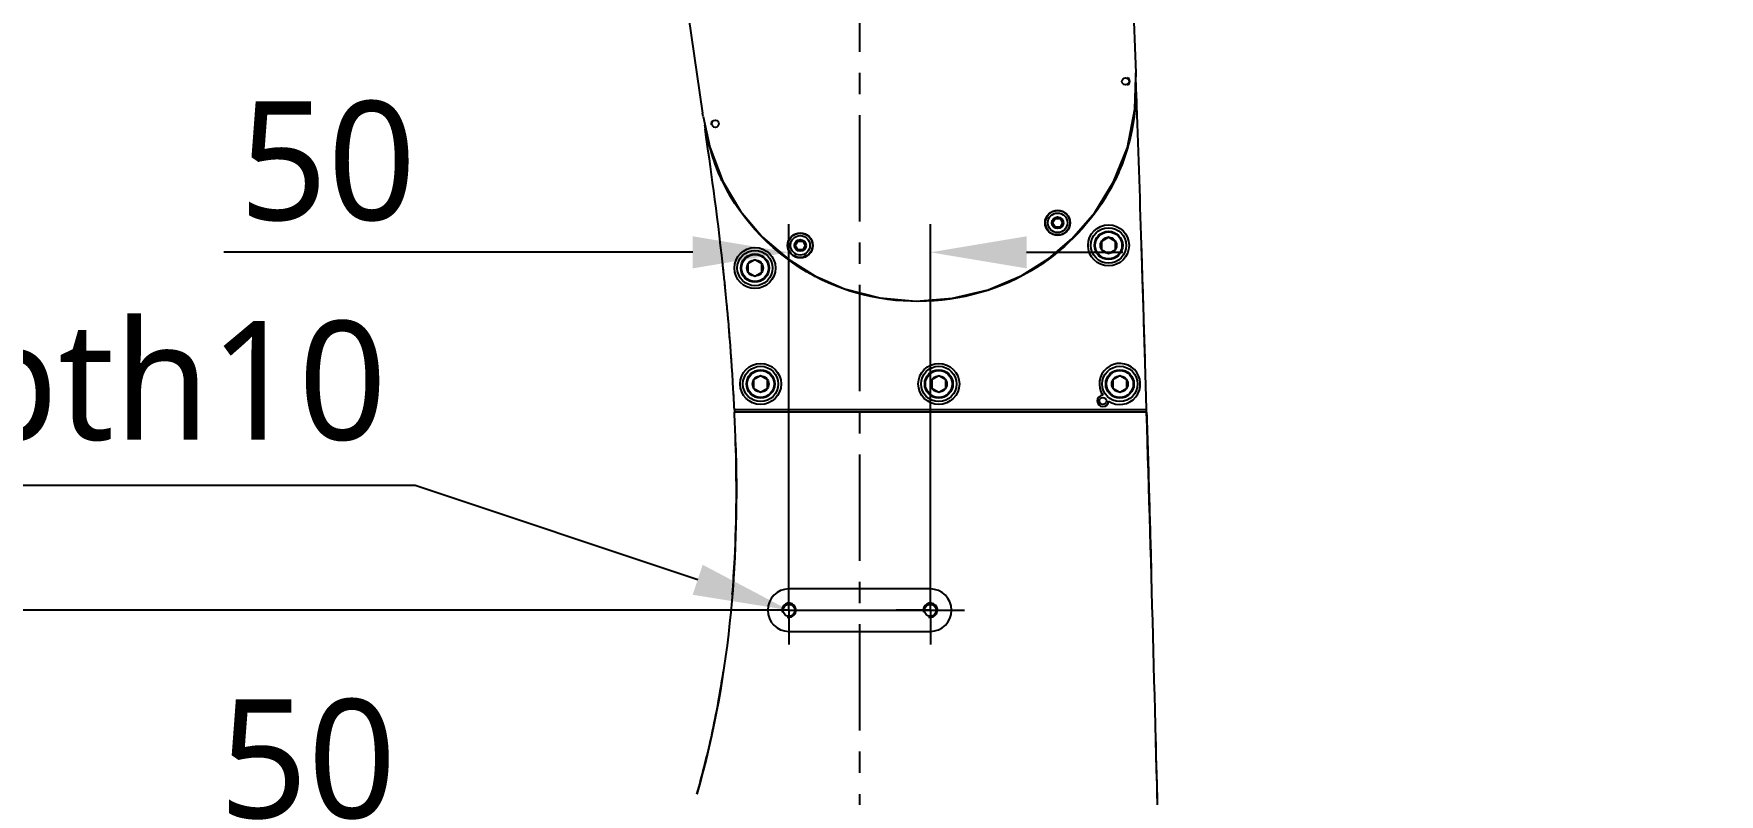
# Model space of a CAD drawing. Header units: millimetres. Extents: x 5828 to 6704, y 123 to 421.
# Drawn here: x 6420.59 to 6450.39, y 252.96 to 266.41 of the extents above; entities that cross this region are included whole.
import ezdxf
from ezdxf import colors
from ezdxf.entities.mleader import LeaderData, LeaderLine
from ezdxf.math import Vec2, Vec3

# ---------------------------------------------------------------- set-up
doc = ezdxf.new("R2010")
doc.units = ezdxf.units.MM
doc.linetypes.add('BANKLINE1', pattern=[5.5, 4, -1.5])
doc.linetypes.add('CENTER', pattern=[0.6, 0.375, -0.075, 0.075, -0.075])
for name, color, linetype in [('00_COMPONENTS', 7, 'BANKLINE1'), ('DIM', 7, 'Continuous'), ('中心线', 7, 'Continuous'), ('外形图', 7, 'Continuous')]:
    doc.layers.add(name, color=color, linetype=linetype)
doc.styles.add('微软雅黑', font='msyh.ttc', dxfattribs={"height": 2.1})
doc.dimstyles.new('尺寸标注_1_20比例', dxfattribs={"dimtxt": 2.1, "dimasz": 1.7, "dimexe": 0.5, "dimexo": 0.4, "dimgap": 0.5, "dimtad": 1, "dimdec": 1, "dimlfac": 20, "dimdsep": 46, "dimtxsty": '微软雅黑', "dimcen": 0.09, "dimadec": 0, "dimazin": 0, "dimtp": 0.01, "dimtm": 0.01, "dimtfac": 1, "dimtdec": 1, "dimtofl": 0, "dimtmove": 0, "dimatfit": 3, "dimfxl": 1, "dimtolj": 1, "dimarcsym": 0})

# ---------------------------------------------------------------- blocks, each defined once
blk = doc.blocks.new('*D1314')
at = {"layer": 'Defpoints', "color": 0}
for p in [(6438.62, 276.719), (6460.163, 276.719), (6442.691, 246.219)]:
    blk.add_point(p, dxfattribs=at)
at = {"layer": '外形图', "color": 0, "linetype": 'Continuous', "lineweight": -2}
for p, q in [((6439.02, 276.719), (6460.663, 276.719)), ((6460.163, 247.919), (6460.163, 275.019)), ((6443.091, 246.219), (6460.663, 246.219))]:
    blk.add_line(p, q, dxfattribs=at)
at = {"layer": '外形图', "color": 0}
for points in [[(6460.446, 275.019), (6459.88, 275.019), (6460.163, 276.719)], [(6459.88, 247.919), (6460.446, 247.919), (6460.163, 246.219)]]:
    blk.add_solid(points, dxfattribs=at)
at = {"layer": '外形图', "color": 0, "insert": (6457.482, 261.469), "char_height": 2.1, "attachment_point": 2, "rotation": 90, "style": '微软雅黑'}
blk.add_mtext('\\A1;610', dxfattribs=at)
blk = doc.blocks.new('*D1320')
at = {"layer": 'Defpoints', "color": 0}
for p in [(6435.861, 284.244), (6448.984, 221.218), (6465.614, 221.218)]:
    blk.add_point(p, dxfattribs=at)
at = {"layer": '外形图', "color": 0, "linetype": 'Continuous', "lineweight": -2}
for p, q in [((6436.261, 284.244), (6466.114, 284.244)), ((6465.614, 282.544), (6465.614, 222.918)), ((6449.384, 221.218), (6466.114, 221.218))]:
    blk.add_line(p, q, dxfattribs=at)
at = {"layer": '外形图', "color": 0}
for points in [[(6465.897, 282.544), (6465.331, 282.544), (6465.614, 284.244)], [(6465.331, 222.918), (6465.897, 222.918), (6465.614, 221.218)]]:
    blk.add_solid(points, dxfattribs=at)
at = {"layer": '外形图', "color": 0, "insert": (6462.931, 252.731), "char_height": 2.1, "attachment_point": 2, "rotation": 90, "style": '微软雅黑'}
blk.add_mtext('\\A1;1260.5', dxfattribs=at)
blk = doc.blocks.new('*D1322')
at = {"layer": 'Defpoints', "color": 0}
for p in [(6436.441, 251.973), (6433.941, 247.718), (6436.441, 247.718)]:
    blk.add_point(p, dxfattribs=at)
at = {"layer": '外形图', "color": 0, "linetype": 'Continuous', "lineweight": -2}
for p, q in [((6433.941, 248.118), (6433.941, 252.472)), ((6436.441, 248.118), (6436.441, 252.473)), ((6432.241, 251.972), (6423.599, 251.972)), ((6438.141, 251.973), (6439.841, 251.973))]:
    blk.add_line(p, q, dxfattribs=at)
at = {"layer": '外形图', "color": 0}
for points in [[(6432.241, 251.689), (6432.241, 252.256), (6433.941, 251.972)], [(6438.141, 252.256), (6438.141, 251.689), (6436.441, 251.973)]]:
    blk.add_solid(points, dxfattribs=at)
at = {"layer": '外形图', "color": 0, "insert": (6427.001, 254.644), "char_height": 2.1, "attachment_point": 3, "rotation": 0.0015, "style": '微软雅黑'}
blk.add_mtext('\\A1;50', dxfattribs=at)
blk = doc.blocks.new('*D1323')
at = {"layer": 'Defpoints', "color": 0}
for p in [(6436.441, 262.547), (6433.941, 256.219), (6436.441, 256.219)]:
    blk.add_point(p, dxfattribs=at)
at = {"layer": '外形图', "color": 0, "linetype": 'Continuous', "lineweight": -2}
for p, q in [((6433.941, 256.619), (6433.941, 263.047)), ((6436.441, 256.619), (6436.441, 263.047)), ((6432.241, 262.547), (6423.95, 262.547)), ((6438.141, 262.547), (6439.841, 262.547))]:
    blk.add_line(p, q, dxfattribs=at)
at = {"layer": '外形图', "color": 0}
for points in [[(6432.241, 262.263), (6432.241, 262.83), (6433.941, 262.547)], [(6438.141, 262.83), (6438.141, 262.263), (6436.441, 262.547)]]:
    blk.add_solid(points, dxfattribs=at)
at = {"layer": '外形图', "color": 0, "insert": (6427.351, 265.218), "char_height": 2.1, "attachment_point": 3, "style": '微软雅黑'}
blk.add_mtext('\\A1;50', dxfattribs=at)
blk = doc.blocks.new('*D1352')
at = {"layer": 'Defpoints', "color": 0}
for p in [(6405.548, 256.219), (6433.941, 256.219), (6433.941, 247.718)]:
    blk.add_point(p, dxfattribs=at)
at = {"layer": 'DIM', "color": 0, "linetype": 'ByBlock', "lineweight": -2, "ltscale": 20}
for p, q in [((6433.541, 256.219), (6405.048, 256.219)), ((6405.548, 249.418), (6405.548, 254.519)), ((6433.541, 247.718), (6405.048, 247.718))]:
    blk.add_line(p, q, dxfattribs=at)
at = {"layer": 'DIM', "color": 0}
for points in [[(6405.831, 254.519), (6405.264, 254.519), (6405.548, 256.219)], [(6405.264, 249.418), (6405.831, 249.418), (6405.548, 247.718)]]:
    blk.add_solid(points, dxfattribs=at)
at = {"layer": 'DIM', "color": 0, "insert": (6403.957, 251.969), "char_height": 2.1, "attachment_point": 5, "rotation": 90, "style": '微软雅黑'}
blk.add_mtext('\\A1;\\A1;170', dxfattribs=at)
blk = doc.blocks.new('*D1353')
at = {"layer": 'Defpoints', "color": 0}
for p in [(6405.548, 277.219), (6433.892, 277.219), (6433.941, 256.219)]:
    blk.add_point(p, dxfattribs=at)
at = {"layer": 'DIM', "color": 0, "linetype": 'ByBlock', "lineweight": -2, "ltscale": 20}
for p, q in [((6433.492, 277.219), (6405.048, 277.219)), ((6405.548, 257.919), (6405.548, 275.519)), ((6433.541, 256.219), (6405.048, 256.219))]:
    blk.add_line(p, q, dxfattribs=at)
at = {"layer": 'DIM', "color": 0}
for points in [[(6405.831, 275.519), (6405.264, 275.519), (6405.548, 277.219)], [(6405.264, 257.919), (6405.831, 257.919), (6405.548, 256.219)]]:
    blk.add_solid(points, dxfattribs=at)
at = {"layer": 'DIM', "color": 0, "insert": (6403.962, 266.222), "char_height": 2.1, "attachment_point": 5, "rotation": 90, "style": '微软雅黑'}
blk.add_mtext('\\A1;\\A1;420', dxfattribs=at)
blk = doc.blocks.new('*D1363')
at = {"layer": 'Defpoints', "color": 0}
for p in [(6396.29, 278.244), (6442.691, 221.368), (6396.29, 204.081)]:
    blk.add_point(p, dxfattribs=at)
at = {"layer": 'DIM', "color": 0, "linetype": 'ByBlock', "lineweight": -2, "ltscale": 20}
for p, q in [((6396.29, 277.844), (6396.29, 203.581)), ((6442.691, 220.968), (6442.691, 203.581)), ((6440.991, 204.081), (6397.99, 204.081))]:
    blk.add_line(p, q, dxfattribs=at)
at = {"layer": 'DIM', "color": 0}
for points in [[(6397.99, 204.364), (6397.99, 203.798), (6396.29, 204.081)], [(6440.991, 203.798), (6440.991, 204.364), (6442.691, 204.081)]]:
    blk.add_solid(points, dxfattribs=at)
at = {"layer": 'DIM', "color": 0, "insert": (6419.491, 205.666), "char_height": 2.1, "attachment_point": 5, "style": '微软雅黑'}
blk.add_mtext('\\A1;\\A1;928', dxfattribs=at)

msp = doc.modelspace()

# ---------------------------------------------------------------- linework, layer by layer
at = {"layer": '00_COMPONENTS', "linetype": 'CENTER', "ltscale": 20}
msp.add_line((6433.941, 256.2188), (6436.441, 256.2188), dxfattribs=at)
at = {"layer": '中心线', "linetype": 'CENTER', "ltscale": 5}
msp.add_line((6435.191, 279.9691), (6435.191, 220.9684), dxfattribs=at)
at = {"layer": '外形图', "linetype": 'Continuous'}
for p, q in [((6439.6373, 276.8921), (6440.0721, 265.7187)), ((6430.788, 276.0712), (6432.416, 265.0084)), ((6440.0721, 265.7187), (6440.0743, 265.6507)), ((6440.0871, 265.3203), (6440.0823, 265.453)), ((6440.0875, 265.3066), (6440.0871, 265.3203)), ((6440.0921, 265.1746), (6440.0889, 265.2662)), ((6432.4249, 264.95), (6432.4161, 265.0078)), ((6432.4789, 264.5837), (6432.4583, 264.724)), ((6438.603, 263.0689), (6438.647, 263.1451)), ((6438.647, 263.1451), (6438.735, 263.1451)), ((6438.735, 263.1451), (6438.7791, 263.0689)), ((6438.647, 262.9926), (6438.603, 263.0689)), ((6438.735, 262.9926), (6438.647, 262.9926)), ((6438.7791, 263.0689), (6438.735, 262.9926)), ((6439.591, 262.8119), (6439.4672, 262.7404)), ((6439.7149, 262.7404), (6439.591, 262.8119)), ((6434.0529, 262.6689), (6434.0969, 262.7451)), ((6434.0969, 262.5926), (6434.0529, 262.6689)), ((6434.0969, 262.7451), (6434.185, 262.7451)), ((6434.185, 262.5926), (6434.0969, 262.5926)), ((6434.185, 262.7451), (6434.229, 262.6689)), ((6434.229, 262.6689), (6434.185, 262.5926)), ((6439.4672, 262.7404), (6439.4672, 262.5974)), ((6439.4672, 262.5974), (6439.591, 262.5259)), ((6439.591, 262.5259), (6439.7149, 262.5974)), ((6439.7149, 262.5974), (6439.7149, 262.7404)), ((6440.1724, 262.7245), (6440.1703, 262.7908)), ((6440.1742, 262.6687), (6440.1724, 262.7245)), ((6440.1772, 262.5725), (6440.1742, 262.6687)), ((6440.1937, 262.0448), (6440.1772, 262.5725)), ((6433.341, 262.4119), (6433.2171, 262.3404)), ((6433.2171, 262.3404), (6433.2171, 262.1974)), ((6433.4648, 262.3404), (6433.341, 262.4119)), ((6433.4648, 262.1974), (6433.4648, 262.3404)), ((6438.059, 262.137), (6438.5358, 262.4384)), ((6432.8095, 261.9766), (6432.8057, 262.0144)), ((6433.2171, 262.1974), (6433.341, 262.1259)), ((6433.341, 262.1259), (6433.4648, 262.1974)), ((6440.195, 262.0037), (6440.1937, 262.0448)), ((6440.2143, 261.3813), (6440.195, 262.0037)), ((6440.2153, 261.3506), (6440.2143, 261.3813)), ((6440.2362, 260.6658), (6440.2153, 261.3506)), ((6433.441, 260.3619), (6433.3171, 260.2904)), ((6433.3171, 260.2904), (6433.3171, 260.1474)), ((6433.3171, 260.1474), (6433.441, 260.0759)), ((6433.5648, 260.2904), (6433.441, 260.3619)), ((6433.441, 260.0759), (6433.5648, 260.1474)), ((6433.5648, 260.1474), (6433.5648, 260.2904)), ((6436.591, 260.3619), (6436.4672, 260.2904)), ((6436.4672, 260.2904), (6436.4672, 260.1474)), ((6436.4672, 260.1474), (6436.591, 260.0759)), ((6436.7148, 260.2904), (6436.591, 260.3619)), ((6436.591, 260.0759), (6436.7148, 260.1474)), ((6436.7148, 260.1474), (6436.7148, 260.2904)), ((6439.791, 260.3619), (6439.6672, 260.2904)), ((6439.6672, 260.2904), (6439.6672, 260.1474)), ((6439.6672, 260.1474), (6439.791, 260.0759)), ((6439.9149, 260.2904), (6439.791, 260.3619)), ((6439.791, 260.0759), (6439.9149, 260.1474)), ((6439.9149, 260.1474), (6439.9149, 260.2904)), ((6440.2633, 259.7689), (6440.2613, 259.8344)), ((6432.9765, 259.7689), (6440.2633, 259.7689)), ((6432.9765, 259.7689), (6432.9788, 259.7189)), ((6440.2648, 259.7189), (6432.9788, 259.7189)), ((6440.2648, 259.7189), (6440.2633, 259.7689)), ((6433.941, 256.2188), (6433.941, 256.8238)), ((6436.441, 256.5938), (6433.941, 256.5938)), ((6436.441, 256.2188), (6436.441, 256.8238)), ((6433.941, 256.2188), (6433.336, 256.2188)), ((6433.941, 256.2188), (6434.546, 256.2188)), ((6433.941, 256.2188), (6433.941, 255.6138)), ((6436.441, 256.2188), (6435.836, 256.2188)), ((6436.441, 256.2188), (6437.046, 256.2188)), ((6436.441, 256.2188), (6436.441, 255.6138)), ((6433.941, 255.8438), (6436.441, 255.8438))]:
    msp.add_line(p, q, dxfattribs=at)
for points in [[(6438.5358, 262.4384), (6438.941, 262.7847), (6439.3474, 263.2517), (6439.6803, 263.7906), (6439.9237, 264.4004), (6440.0545, 265.0766), (6440.0743, 265.6507)], [(6440.0764, 265.5513), (6440.0765, 265.5257), (6440.0765, 265.5001)], [(6432.4249, 264.95), (6432.5437, 264.4054), (6432.7724, 263.8015), (6433.0873, 263.2747), (6433.4764, 262.8168), (6433.9373, 262.4216), (6434.3985, 262.132)], [(6434.3985, 262.132), (6434.9214, 261.9018), (6435.5487, 261.7391), (6436.192, 261.6852)], [(6436.192, 261.6852), (6436.835, 261.7333), (6437.4631, 261.8825), (6438.059, 262.137)]]:
    msp.add_lwpolyline(points, dxfattribs=at)
for centre, radius in [((6439.891, 265.5689), 0.0625), ((6432.6409, 264.8189), 0.0625), ((6438.691, 263.0689), 0.2225), ((6438.691, 263.0689), 0.22), ((6438.691, 263.0689), 0.2157), ((6438.691, 263.0689), 0.1725), ((6438.691, 263.0689), 0.1026), ((6434.141, 262.6689), 0.2225), ((6434.141, 262.6689), 0.22), ((6434.141, 262.6689), 0.2157), ((6434.141, 262.6689), 0.1725), ((6439.591, 262.6689), 0.3625), ((6439.591, 262.6689), 0.3125), ((6439.591, 262.6689), 0.25), ((6439.591, 262.6689), 0.2375), ((6439.591, 262.6689), 0.143), ((6433.341, 262.2689), 0.3625), ((6433.341, 262.2689), 0.3125), ((6433.341, 262.2689), 0.25), ((6434.141, 262.6689), 0.1026), ((6433.341, 262.2689), 0.2375), ((6433.341, 262.2689), 0.143), ((6433.441, 260.2189), 0.3625), ((6433.441, 260.2189), 0.3125), ((6433.441, 260.2189), 0.25), ((6433.441, 260.2189), 0.2375), ((6436.591, 260.2189), 0.3625), ((6436.591, 260.2189), 0.3125), ((6436.591, 260.2189), 0.25), ((6436.591, 260.2189), 0.2375), ((6439.791, 260.2189), 0.3125), ((6439.791, 260.2189), 0.25), ((6439.791, 260.2189), 0.2375), ((6433.441, 260.2189), 0.143), ((6436.591, 260.2189), 0.143), ((6439.791, 260.2189), 0.143), ((6439.491, 259.9189), 0.0625), ((6433.941, 256.2188), 0.105), ((6436.441, 256.2188), 0.105)]:
    msp.add_circle(centre, radius, dxfattribs=at)
for centre, radius, start, end in [((6434.2426, 265.5601), 5.683, 0.61611, 0.76266), ((6439.891, 265.5689), 0.075, 297.07727, 62.96282), ((6435.6465, 265.5622), 4.2791, 359.19574, 359.39051), ((6434.6818, 265.5095), 5.3947, 1.33398, 2.22205), ((6434.8634, 265.5121), 5.2131, 0.43138, 1.35208), ((5620.5815, 237.0771), 819.9921, 1.7898031, 1.9728916), ((6437.1531, 265.7387), 4.6441, 190.72934, 190.91828), ((6436.2191, 265.5483), 3.6908, 192.28258, 192.52048), ((6435.8943, 265.2947), 3.4663, 205.42543, 205.70342), ((6385.215, 257.1335), 47.8403, 6.01033, 6.31895), ((6436.5095, 265.16), 3.4027, 306.66433, 306.93132), ((6386.2827, 257.2464), 46.7666, 5.85157, 6.00973), ((6387.103, 257.3305), 45.942, 5.56486, 5.89875), ((6436.0198, 265.1581), 3.4427, 241.56089, 241.82534), ((6389.0254, 257.5149), 44.0108, 4.99573, 5.41389), ((6390.6763, 257.6576), 42.3537, 4.5358, 4.8284), ((6392.3718, 257.7876), 40.6533, 3.96404, 4.191), ((6439.791, 260.2189), 0.3625, 236.50954, 213.49046), ((6394.2191, 257.9076), 38.8021, 3.19856, 3.48795), ((6395.524, 257.9801), 37.4952, 2.73446, 3.19932), ((6439.491, 259.9189), 0.1, 91.32761, 358.67239), ((6400.3654, 258.2047), 32.6485, 1.71624, 2.65821), ((6400.3673, 258.2048), 32.6467, 1.71541, 2.65822), ((5088.8281, 218.7532), 1352.0575, 1.3788003, 1.7362574), ((6411.6246, 258.2127), 21.3849, 355.3941, 357.11317), ((6433.941, 256.2188), 0.375, 90, 270), ((6436.441, 256.2188), 0.375, 270, 90), ((6433.941, 256.2188), 0.125, 255, 195), ((6436.441, 256.2188), 0.125, 255, 195), ((6414.8612, 257.8558), 18.1274, 349.16075, 351.40055), ((6415.4776, 257.7388), 17.5001, 347.2143, 349.15767), ((6433.3234, 253.6889), 0.8, 166.82632, 168.10516), ((5531.8702, 229.9912), 908.8734, 1.3426042, 1.5126105), ((6415.86, 257.6526), 17.1081, 345.76695, 347.17056), ((6416.1249, 257.5853), 16.8347, 344.06669, 345.76734)]:
    msp.add_arc(centre, radius, start, end, dxfattribs=at)
for points, knots in [([(6440.0765, 265.5001), (6440.0757, 265.2049), (6440.0234, 264.6108), (6439.621, 263.4943), (6439.0228, 262.7926), (6438.554, 262.44)], [0, 0, 0, 0, 0.2508467, 0.5015403, 1, 1, 1, 1]), ([(6432.5902, 264.8741), (6432.5843, 264.8687), (6432.5743, 264.8563), (6432.5654, 264.8314), (6432.5656, 264.8114), (6432.5681, 264.801), (6432.5685, 264.7995)], [0, 0, 0, 0, 0.315107, 0.6302139, 0.9453209, 1, 1, 1, 1]), ([(6440.2613, 259.8344), (6440.2532, 260.1039), (6440.2379, 260.6128), (6440.2155, 261.3439), (6440.1944, 262.0256), (6440.1805, 262.4677), (6440.1736, 262.6878)], [0, 0, 0, 0, 0.2832514, 0.5351455, 0.7686454, 1, 1, 1, 1]), ([(6438.5413, 262.4305), (6437.9635, 262.0004), (6436.5263, 261.4871), (6435.0293, 261.7832), (6434.3943, 262.1234)], [0, 0, 0, 0, 0.4999762, 1, 1, 1, 1]), ([(6432.9765, 259.7689), (6432.9727, 259.848), (6432.933, 260.6265), (6432.8719, 261.3633), (6432.8095, 261.9766)], [0, 0, 0, 0, 0.1011035, 1, 1, 1, 1])]:
    msp.add_open_spline(points, degree=3, knots=knots, dxfattribs=at)
for points in [[(6432.7637, 263.8065), (6432.6157, 264.1177), (6432.5165, 264.4538), (6432.4526, 264.7924)], [(6432.7923, 262.1428), (6432.6911, 263.104), (6432.5734, 263.9379), (6432.4789, 264.5837)], [(6434.3803, 262.1309), (6433.7027, 262.4982), (6433.1053, 263.0968), (6432.771, 263.7913)], [(6440.2648, 259.7189), (6440.2791, 259.2408), (6440.2936, 258.749), (6440.3082, 258.2487)], [(6432.9993, 259.182), (6433.0559, 257.2824), (6432.9419, 255.1671), (6432.3129, 252.9639)], [(6432.9824, 257.1357), (6433.018, 257.8403), (6433.0189, 258.5244), (6432.9993, 259.1825)], [(6440.3082, 258.2487), (6440.3209, 257.8147), (6440.3335, 257.3744), (6440.3461, 256.9312)]]:
    msp.add_open_spline(points, degree=3, dxfattribs=at)

# ---------------------------------------------------------------- dimensions: what is measured, and where the dimension line sits
at = {"layer": 'DIM', "linetype": 'ByBlock', "ltscale": 20}
dim = msp.add_linear_dim(base=(6396.2905, 204.081), p1=(6442.6911, 221.3684), p2=(6396.2905, 278.2441), text='\\A1;928', dimstyle='尺寸标注_1_20比例', dxfattribs=at)
dim.commit()
dim.dimension.update_dxf_attribs({"geometry": '*D1363', "text_midpoint": (6419.4908, 204.081), "dimtype": 160})
dim = msp.add_linear_dim(base=(6405.5475, 277.2191), p1=(6433.941, 256.2188), p2=(6433.8921, 277.2191), angle=90, text='\\A1;420', dimstyle='尺寸标注_1_20比例', dxfattribs=at)
dim.commit()
dim.dimension.update_dxf_attribs({"geometry": '*D1353', "text_midpoint": (6405.5475, 266.2224), "dimtype": 160})
dim = msp.add_linear_dim(base=(6405.5475, 256.2188), p1=(6433.9408, 247.7183), p2=(6433.941, 256.2188), angle=90, text='\\A1;170', dimstyle='尺寸标注_1_20比例', dxfattribs=at)
dim.commit()
dim.dimension.update_dxf_attribs({"geometry": '*D1352', "text_midpoint": (6403.9569, 251.9685)})
at = {"layer": '外形图', "linetype": 'Continuous'}
dim = msp.add_linear_dim(base=(6465.6141, 221.2184), p1=(6435.861, 284.2442), p2=(6448.984, 221.2184), angle=270, dimstyle='尺寸标注_1_20比例', dxfattribs=at)
dim.commit()
dim.dimension.update_dxf_attribs({"geometry": '*D1320', "text_midpoint": (6464.0228, 252.7313)})
for base, p1, p2, angle, picture, middle in [((6460.1631, 276.7191), (6442.6911, 246.2187), (6438.6203, 276.7191), 90, '*D1314', (6460.1631, 261.4689)), ((6436.4407, 251.9725), (6433.9408, 247.7183), (6436.4408, 247.7183), 0.00147, '*D1322', (6425.55, 251.9723))]:
    dim = msp.add_linear_dim(base=base, p1=p1, p2=p2, angle=angle, dimstyle='尺寸标注_1_20比例', dxfattribs=at)
    dim.commit()
    dim.dimension.update_dxf_attribs({"geometry": picture, "text_midpoint": middle, "dimtype": 160})
dim = msp.add_linear_dim(base=(6436.441, 262.5466), p1=(6433.941, 256.2188), p2=(6436.441, 256.2188), dimstyle='尺寸标注_1_20比例', dxfattribs=at)
dim.commit()
dim.dimension.update_dxf_attribs({"geometry": '*D1323', "text_midpoint": (6425.9002, 262.5466), "dimtype": 160})

# ---------------------------------------------------------------- leaders
at = {"layer": '外形图'}
ml = msp.add_multileader_mtext('Standard', dxfattribs=at)
ml.set_content('2×M5{\\A1;\\C256; depth10}', style='微软雅黑')
ml.set_leader_properties()
ml.build(insert=Vec2(0, 0))
ml.multileader.update_dxf_attribs({"text_left_attachment_type": 5, "text_right_attachment_type": 5, "dogleg_length": 0.1667, "arrow_head_size": 1.7})
ctx = ml.context
ctx.base_point, ctx.char_height, ctx.arrow_head_size, ctx.landing_gap_size, ctx.plane_origin = Vec3(6406.8054, 258.4228), 2.1, 1.7, 0.3333, Vec3(6433.941, 256.2188)
ctx.left_attachment, ctx.right_attachment, ctx.text_align_type = 5, 5, 2
notes = []
notes.append((ctx, [(0, (1, 1, 0), (6427.3332, 258.4228), (-1, 0), 0.1667, [(0, [(6433.941, 256.2188)], 0, [])])]))
ctx.mtext.insert, ctx.mtext.alignment, ctx.mtext.flow_direction = Vec3(6426.8332, 261.3321), 3, 5
for ctx, leaders in notes:
    for number, flags, end, landing, length, lines in leaders:
        leader = LeaderData()
        leader.index, (leader.has_last_leader_line, leader.has_dogleg_vector, leader.attachment_direction) = number, flags
        leader.last_leader_point, leader.dogleg_vector, leader.dogleg_length = Vec3(end), Vec3(landing), length
        for number, points, colour, breaks in lines:
            line = LeaderLine()
            line.index, line.vertices, line.color, line.breaks = number, Vec3.list(points), colors.encode_raw_color(colour), breaks
            leader.lines.append(line)
        ctx.leaders.append(leader)

doc.saveas('drawing.dxf')
